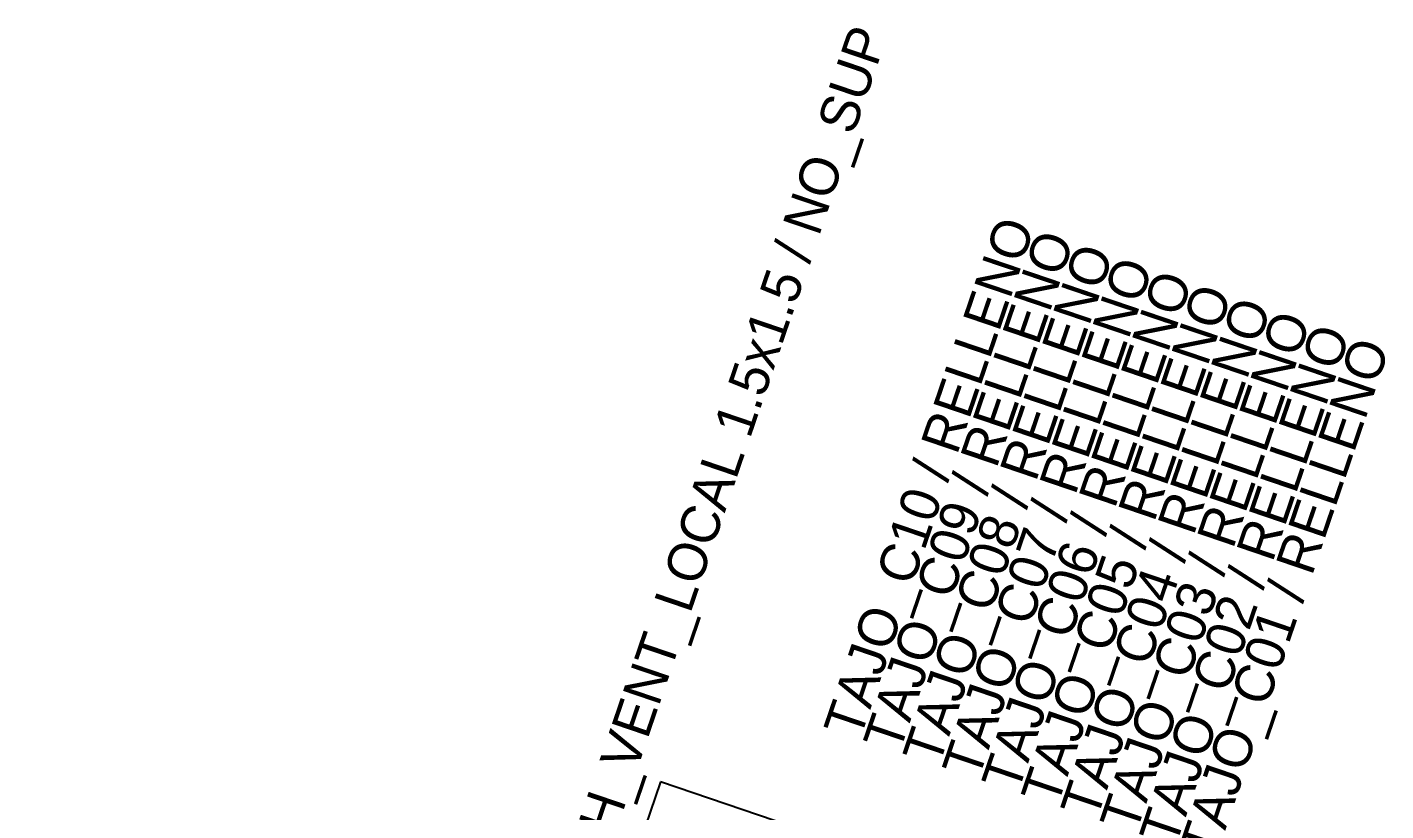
# Model space of a CAD drawing. Extents: x 5005.5 to 5058.2, y 10660.9 to 10729.9.
# Drawn here: x 5031.99 to 5058.2, y 10714.75 to 10729.88 of the extents above; entities that cross this region are included whole.
import ezdxf

# ---------------------------------------------------------------- set-up
doc = ezdxf.new("R2010")
doc.units = 0
for name, color, linetype in [('03_ACCESOS', 140, 'CONTINUOUS'), ('09_MARCO_MB', 8, 'CONTINUOUS'), ('10_NOMBRES', 7, 'CONTINUOUS')]:
    doc.layers.add(name, color=color, linetype=linetype)

msp = doc.modelspace()

# ---------------------------------------------------------------- linework, layer by layer
at = {"layer": '09_MARCO_MB', "color": 8}
for points in [[(5044.21, 10715.309, 2097.961), (5028.084, 10667.981, 2097.961)], [(5044.21, 10715.309, 2127.961), (5028.084, 10667.981, 2127.961)], [(5057.462, 10710.794, 2097.961), (5044.21, 10715.309, 2097.961)], [(5057.462, 10710.794, 2127.961), (5044.21, 10715.309, 2127.961)], [(5044.21, 10715.309, 2097.961), (5044.21, 10715.309, 2127.961)]]:
    msp.add_polyline3d(points, dxfattribs=at)

# ---------------------------------------------------------------- texts
at = {"layer": '10_NOMBRES', "color": 140}
for s, p in [('CH_VENT_LOCAL 1.5x1.5 / NO_SUP', (5043.092, 10713.578, 2129.461)), ('TAJO_C08 / RELLENO', (5049.579, 10715.593, 2120.461))]:
    msp.add_text(s, height=0.75, rotation=71.1847, dxfattribs=at).set_placement(p)
at = {"layer": '10_NOMBRES', "color": 200}
msp.add_text('TAJO_C10 / RELLENO', height=0.75, rotation=71.1847, dxfattribs=at).set_placement((5048.057, 10716.112, 2126.461))
at = {"layer": '10_NOMBRES', "color": 6}
msp.add_text('TAJO_C09 / RELLENO', height=0.75, rotation=71.1847, dxfattribs=at).set_placement((5048.818, 10715.852, 2123.461))
at = {"layer": '10_NOMBRES', "color": 4}
msp.add_text('TAJO_C07 / RELLENO', height=0.75, rotation=71.1847, dxfattribs=at).set_placement((5050.34, 10715.334, 2117.461))
at = {"layer": '10_NOMBRES', "color": 70}
msp.add_text('TAJO_C06 / RELLENO', height=0.75, rotation=71.1847, dxfattribs=at).set_placement((5051.101, 10715.075, 2114.461))
at = {"layer": '10_NOMBRES', "color": 3}
msp.add_text('TAJO_C05 / RELLENO', height=0.75, rotation=71.1847, dxfattribs=at).set_placement((5051.862, 10714.815, 2111.461))
at = {"layer": '10_NOMBRES', "color": 50}
msp.add_text('TAJO_C04 / RELLENO', height=0.75, rotation=71.1847, dxfattribs=at).set_placement((5052.623, 10714.556, 2108.461))
at = {"layer": '10_NOMBRES', "color": 2}
msp.add_text('TAJO_C03 / RELLENO', height=0.75, rotation=71.1847, dxfattribs=at).set_placement((5053.383, 10714.297, 2105.461))
at = {"layer": '10_NOMBRES', "color": 30}
msp.add_text('TAJO_C02 / RELLENO', height=0.75, rotation=71.1847, dxfattribs=at).set_placement((5054.144, 10714.038, 2102.461))
at = {"layer": '10_NOMBRES', "color": 1}
msp.add_text('TAJO_C01 / RELLENO', height=0.75, rotation=71.1847, dxfattribs=at).set_placement((5054.905, 10713.778, 2099.461))

# ---------------------------------------------------------------- meshes
at = {"layer": '03_ACCESOS', "color": 4}
mesh = msp.add_polyface(dxfattribs=at)
corners = [(5010.174, 10699.333, 2106.961), (5011.282, 10702.121, 2106.961), (5011.282, 10702.121, 2109.961), (5010.174, 10699.333, 2109.961), (5005.513, 10702.296, 2106.961), (5008.508, 10702.112, 2106.961), (5008.508, 10702.112, 2109.961), (5005.513, 10702.296, 2109.961), (5011.39, 10717.313, 2106.961), (5011.921, 10714.361, 2106.961), (5011.921, 10714.361, 2109.961), (5011.39, 10717.313, 2109.961), (5037.37, 10708.457, 2106.961), (5035.135, 10706.456, 2106.961), (5035.135, 10706.456, 2109.961), (5037.37, 10708.457, 2109.961), (5032.92, 10694.228, 2106.961), (5030.165, 10693.041, 2106.961), (5030.165, 10693.041, 2109.961), (5032.92, 10694.228, 2109.961), (5044.527, 10690.796, 2106.961), (5043.559, 10687.956, 2106.961), (5043.559, 10687.956, 2109.961), (5044.527, 10690.796, 2109.961)]
mesh.append_faces([[corners[k] for k in face] for face in [(1, 2, 0), (2, 3, 0), (5, 1, 0), (4, 5, 0), (6, 2, 1), (5, 6, 1), (7, 3, 2), (6, 7, 2), (4, 0, 3), (7, 4, 3), (9, 5, 4), (8, 9, 4), (10, 6, 5), (9, 10, 5), (11, 7, 6), (10, 11, 6), (8, 4, 7), (11, 8, 7), (13, 9, 8), (12, 13, 8), (14, 10, 9), (13, 14, 9), (15, 11, 10), (14, 15, 10), (12, 8, 11), (15, 12, 11), (17, 13, 12), (16, 17, 12), (18, 14, 13), (17, 18, 13), (19, 15, 14), (18, 19, 14), (16, 12, 15), (19, 16, 15), (21, 17, 16), (20, 21, 16), (22, 18, 17), (21, 22, 17), (23, 19, 18), (22, 23, 18), (20, 16, 19), (23, 20, 19), (22, 21, 20), (23, 22, 20)]])
mesh = msp.add_polyface(dxfattribs=at)
corners = [(5010.369, 10700.119, 2124.961), (5011.748, 10702.783, 2124.961), (5011.748, 10702.783, 2127.961), (5010.369, 10700.119, 2127.961), (5006.008, 10703.364, 2124.961), (5009.004, 10703.216, 2124.961), (5009.004, 10703.216, 2127.961), (5006.008, 10703.364, 2127.961), (5011.553, 10717.283, 2124.961), (5011.983, 10714.314, 2124.961), (5011.983, 10714.314, 2127.961), (5011.553, 10717.283, 2127.961), (5037.348, 10708.481, 2124.961), (5035.157, 10706.432, 2124.961), (5035.157, 10706.432, 2127.961), (5037.348, 10708.481, 2127.961), (5033.263, 10694.708, 2124.961), (5030.334, 10694.061, 2124.961), (5030.334, 10694.061, 2127.961), (5033.263, 10694.708, 2127.961), (5040.217, 10693.101, 2124.961), (5039.249, 10690.261, 2124.961), (5039.249, 10690.261, 2127.961), (5040.217, 10693.101, 2127.961)]
mesh.append_faces([[corners[k] for k in face] for face in [(1, 2, 0), (2, 3, 0), (5, 1, 0), (4, 5, 0), (6, 2, 1), (5, 6, 1), (7, 3, 2), (6, 7, 2), (4, 0, 3), (7, 4, 3), (9, 5, 4), (8, 9, 4), (10, 6, 5), (9, 10, 5), (11, 7, 6), (10, 11, 6), (8, 4, 7), (11, 8, 7), (13, 9, 8), (12, 13, 8), (14, 10, 9), (13, 14, 9), (15, 11, 10), (14, 15, 10), (12, 8, 11), (15, 12, 11), (17, 13, 12), (16, 17, 12), (18, 14, 13), (17, 18, 13), (19, 15, 14), (18, 19, 14), (16, 12, 15), (19, 16, 15), (21, 17, 16), (20, 21, 16), (22, 18, 17), (21, 22, 17), (23, 19, 18), (22, 23, 18), (20, 16, 19), (23, 20, 19), (22, 21, 20), (23, 22, 20)]])

doc.saveas('drawing.dxf')
